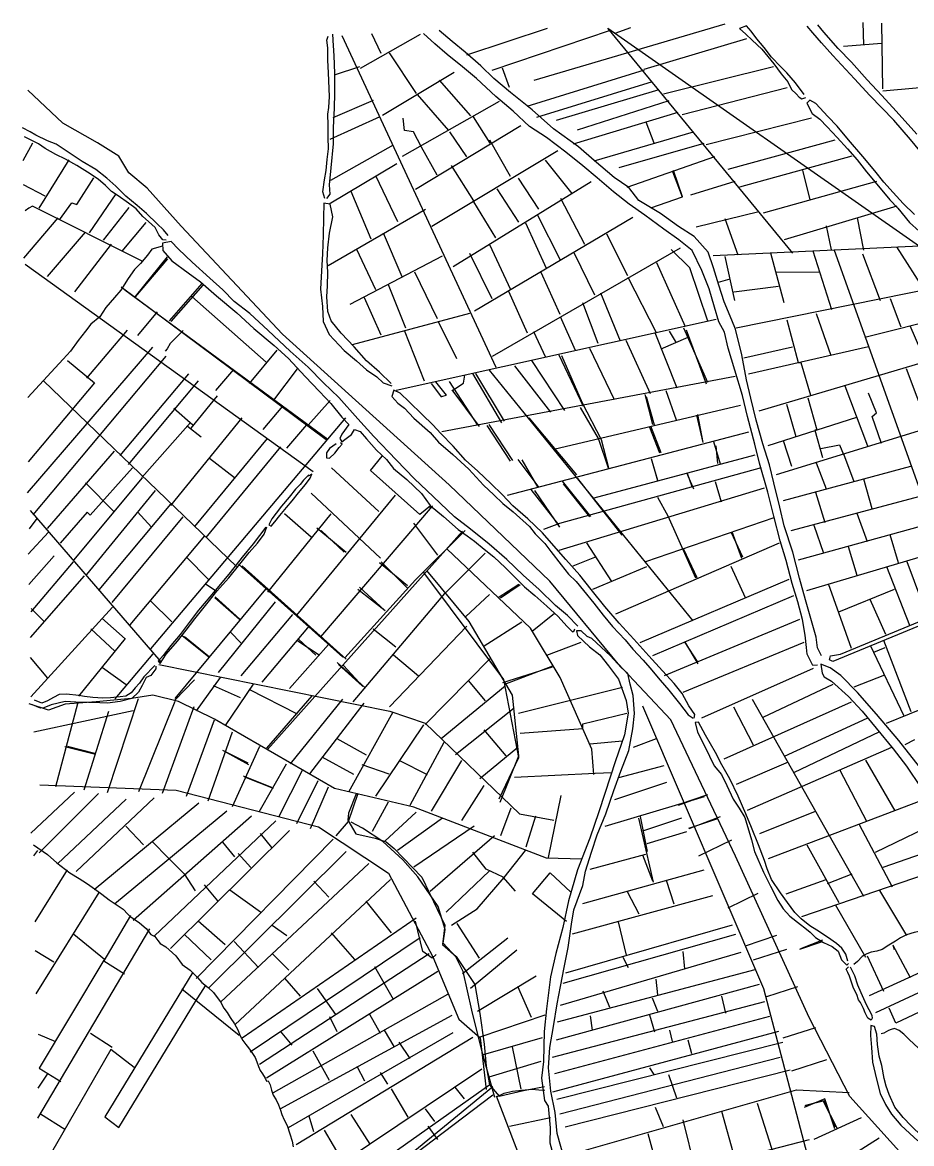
# Model space of a CAD drawing. Extents: x 633026 to 640041, y 824851 to 827423.
# Drawn here: x 633026 to 634319, y 825699 to 827329 of the extents above; entities that cross this region are included whole.
import ezdxf

# ---------------------------------------------------------------- set-up
doc = ezdxf.new("R2010")
doc.units = 0
doc.layers.get('0').update_dxf_attribs({"linetype": 'CONTINUOUS'})

msp = doc.modelspace()

# ---------------------------------------------------------------- linework, layer by layer
at = {"color": 1}
for points in [[(634248.89, 827296.33), (634248.29, 827329.11)], [(634276.6, 827232.58), (634275.09, 827328.04)], [(633517.27, 827262.71), (633604.81, 827312.11)], [(633547.71, 827283.81), (633533.78, 827312.59)], [(633672.01, 827281.82), (633789.54, 827320.77)], [(633880.18, 827317.29), (633708.34, 827259.06)], [(634047.11, 827326.57), (633769.51, 827244.55)], [(634145.74, 826993.94), (633877, 827320.58), (634330.06, 827003.77), (634030.03, 826989.61)], [(633909.78, 827321.17), (633887.17, 827313.18)], [(633714.64, 826827.47), (633490.95, 827309.8)], [(634078.51, 827305.05), (633929.17, 827260.84)], [(634275.18, 827298.37), (634219.48, 827294.23)], [(633598.8, 827225.79), (633559.75, 827284.93)], [(633479.49, 827252.86), (633516.56, 827265.15)], [(633723.21, 827263.34), (633733.76, 827234.98)], [(633957.93, 827225.22), (634117.61, 827264.94)], [(633549.34, 827194.51), (633653.84, 827256.95)], [(633929.86, 827259.74), (633759.04, 827206.66)], [(635276.8, 824857.24), (635054.69, 824899.62), (634928.27, 824937.28), (634880, 824987.54), (634790.62, 825001.99), (634754.29, 825010.03), (634620.66, 825184.91), (634437.93, 825504.28), (634328.13, 825657.94), (634228.97, 825768.01), (634169.46, 825882.83), (634062.44, 826117.16), (633968.8, 826315.33), (633892.04, 826396.78), (633792.69, 826516.68), (633646.52, 826656.93), (633403.99, 826875.83), (633256.61, 827033.03), (633207.58, 827088.19), (633180.82, 827110.48), (633166.08, 827134.78), (633135.12, 827154.31), (633085.02, 827182.87), (633034.12, 827230.63)], [(633678.01, 827193.29), (633632.39, 827245.39)], [(633774.04, 827191.54), (633941.99, 827243.23)], [(633951.13, 827230.9), (633801.79, 827186.69)], [(634137.59, 827233.85), (633985.25, 827194.93)], [(634276.65, 827229.91), (634373.76, 827238.36)], [(633477.95, 827190.74), (633536.44, 827216.16)], [(633578.8, 827134.75), (633719.6, 827214.6)], [(633645.79, 827171.93), (633600.17, 827224.25)], [(633832.83, 827173.2), (633966.36, 827215.56)], [(633978.72, 827198.16), (633826.74, 827152.34)], [(633473.39, 827159.17), (633546.04, 827192.22)], [(633629.12, 827106.86), (633606.25, 827147.98), (633594.69, 827169.88), (633581.47, 827171.87), (633579.58, 827189.93)], [(633706.2, 827153.83), (633681.83, 827192.02)], [(633944.51, 827153.37), (633932.8, 827184.16)], [(634019.95, 827151.62), (634173.18, 827190.32)], [(633597.55, 827086.63), (633750.63, 827179.21)], [(633672.18, 827133.56), (633647.16, 827170.17)], [(633857.29, 827128.13), (634001.54, 827170.02)], [(633027.37, 827128.43), (633041.19, 827153.9)], [(633474.47, 827100.01), (633565.32, 827151.25)], [(633735.46, 827105.01), (633705.68, 827158.07)], [(634016.35, 827153.11), (633892.95, 827117.85)], [(634207.01, 827157.92), (634051.62, 827115.38)], [(633621.32, 827032.79), (633804.45, 827142.9)], [(633905.29, 827089.74), (634032.32, 827133.99)], [(634068.81, 827090.26), (634232.19, 827134.95)], [(633093.4, 827129.19), (633049.83, 827059.24)], [(633471.98, 827065.57), (633570.52, 827123.88)], [(633682.28, 827069.87), (633649.62, 827121.31)], [(633825.02, 827080.3), (633786.17, 827128.94)], [(633079.8, 827042.38), (633097.88, 827066.8), (633105.06, 827064.48), (633129.79, 827103.08)], [(633571.84, 827039.26), (633539.57, 827106.11)], [(633776.53, 827057.52), (633747.34, 827102.55)], [(633939.3, 827059.57), (633985.41, 827075.58), (633972.45, 827113.72)], [(633985.65, 827074.92), (633971.59, 827112.14)], [(634171.32, 827071.82), (634160.51, 827114.01)], [(633059.33, 827076.59), (633027.8, 827092.97)], [(633533.22, 827014.2), (633504.03, 827083.35)], [(633652.32, 826974.18), (633852.62, 827097.78)], [(633747.62, 827038.68), (633716.13, 827087.24)], [(634061.53, 827097.71), (633997.19, 827078.25)], [(634267.45, 827097.67), (634102.97, 827051.62)], [(633161.89, 827080.02), (633123.21, 827023.31)], [(633714.31, 827015.96), (633682.3, 827068.53)], [(633843.57, 827006.49), (633808.85, 827073.08)], [(633200.03, 826982.1), (633040.63, 827062.19), (633035.33, 827058.97), (633030.27, 827055.09)], [(633143.93, 827012.54), (633181.44, 827060.07)], [(633470.28, 826975.53), (633612.16, 827057.42)], [(634005.17, 827031.99), (634096.68, 827054.18)], [(634134.01, 827013.59), (634297.76, 827062.52)], [(633077.74, 827045.24), (633027.72, 826986.55)], [(633171.21, 826996.75), (633206.15, 827038.43)], [(633683.2, 826909.75), (633913.42, 827045.96)], [(633787.71, 826971.3), (633757.7, 827037.08)], [(633808.03, 826983.73), (633774.9, 827049.23)], [(634066.38, 826990.72), (634047.8, 827043.47)], [(634248.96, 826998.28), (634239.85, 827044.96)], [(633062.56, 826959.97), (633117.61, 827024.33)], [(633578.22, 826959.2), (633551.16, 827022.57)], [(633906.28, 826960.74), (633875.68, 827021.37)], [(634194.33, 827033.2), (634201.66, 826998.31)], [(633229.75, 827004.06), (633214.45, 826999.32), (633208.13, 826990.95), (633197.87, 826978.49), (633189.1, 826970.08), (633179.75, 826956.75), (633169.34, 826940.05), (633159.94, 826929.39), (633147.27, 826914.88), (633138.81, 826901.34), (633125.63, 826890.39), (633117.56, 826880.21), (633107.32, 826866.64), (633095.99, 826851.48), (633085.28, 826839.69), (633073.46, 826827.2), (633033.86, 826784.09)], [(633155.19, 827006.72), (633102.02, 826937.26)], [(633736.24, 826940.43), (633705.56, 827005.97)], [(633709.2, 826843.9), (633982.58, 827001.67)], [(634450.87, 826776.62), (634399.72, 826854), (634397.08, 826851.72), (634345.98, 826938.47), (634339.08, 826937.22), (634297.29, 827002.72)], [(633236.73, 826988.35), (633189.82, 826930.6)], [(633190.49, 826930.39), (633237.68, 826985.24)], [(633502.35, 826919.39), (633636.85, 826989.75)], [(633539.71, 826940.18), (633512.28, 826999.08)], [(633708.79, 826927.19), (633676.32, 826993.15)], [(633857.88, 826932.83), (633828.17, 826994.15)], [(634022.5, 826894.75), (633996.29, 826972.22), (633969, 826998.96)], [(634047.22, 826989.03), (634061.33, 826924.81)], [(634113.62, 826994.03), (634132.99, 826922.1)], [(634175.14, 826996.93), (634202.12, 826911.75)], [(634333.52, 826642.19), (634206.36, 826997.72)], [(634247.27, 826992.67), (634273.05, 826924.87)], [(633448.55, 826675.85), (633030.13, 826977)], [(633990.05, 826886.56), (633948.36, 826979.83)], [(633629.37, 826898.05), (633596.63, 826966.23)], [(633807.7, 826904.44), (633780.22, 826965.8)], [(633947.55, 826877.75), (633906.76, 826958.52)], [(634054.52, 826955.92), (634037.43, 826951.15)], [(634184.63, 826965.65), (634121.93, 826966.07)], [(633467.79, 826722.38), (633169.49, 826944.07)], [(633470.01, 826722.87), (633174.92, 826939.93)], [(633286.96, 826949.77), (633239.31, 826895.36)], [(633288.57, 826947.35), (633242.01, 826894.3)], [(633583.61, 826884.7), (633558.11, 826947.66)], [(633760.18, 826877.44), (633732.93, 826938.13)], [(634124.99, 826945.38), (634059.99, 826937.06)], [(634396.37, 826952.1), (634063.4, 826884.47)], [(633272.36, 826930.54), (633380.52, 826835.02)], [(633547.39, 826874.43), (633523.17, 826928.71)], [(633862.96, 826862.35), (633840.44, 826921.57)], [(633895.29, 826865.62), (633866.76, 826935.45)], [(634303.2, 826885.93), (634287.73, 826927.37)], [(633193.96, 826874.24), (633222.57, 826908.44)], [(633506.1, 826861.17), (633676.34, 826906.5)], [(634201.55, 826844.59), (634180.37, 826905.56)], [(634034.29, 826897.43), (633569.41, 826793.99)], [(633657.68, 826840.05), (633631.01, 826893.83)], [(633829.87, 826852.36), (633808.43, 826901.33)], [(634137.24, 826896.97), (634153.77, 826834.8), (634157.34, 826834.64), (634171.59, 826787.16)], [(634250.37, 826871.36), (634368.29, 826901.39)], [(634316.09, 826888.62), (634339.38, 826834.83)], [(633178.43, 826881.98), (633119.47, 826811.98)], [(633259.87, 826881.23), (633252.64, 826874.19), (633246.29, 826867.6), (633240.81, 826862.15), (633236.27, 826854.48), (633233.43, 826851.08)], [(633610.71, 826807.48), (633581.44, 826881.31)], [(633786.73, 826841.97), (633769.3, 826879.17)], [(633977.84, 826797.23), (633945.98, 826877.94)], [(633954.45, 826854.87), (633993.9, 826871.45)], [(633976.85, 826863.32), (633966.71, 826880.55)], [(633986.94, 826885.39), (634021.67, 826806.3)], [(634020.61, 826803.15), (633991.25, 826881.9)], [(634467.4, 826873.97), (634096.6, 826764.15)], [(633033.49, 826645.1), (633215.69, 826857.01)], [(633886.57, 826780.59), (633850.81, 826855.2)], [(633903.08, 826867.1), (633938.44, 826789.81)], [(634074.67, 826841.39), (634145.32, 826857.63)], [(634255.98, 826857.63), (634081.35, 826817.64)], [(633234.67, 826843.97), (633041.43, 826613.12)], [(633356.08, 826804.45), (633396.26, 826852.7)], [(633805.64, 826846.11), (633840.96, 826771.49)], [(633878.57, 826681.06), (633867.76, 826722.41), (633840.43, 826775.73), (633809.92, 826844.4)], [(633091.78, 826837.57), (633130.75, 826805.04), (633034.67, 826690.41)], [(633307.19, 826794.2), (633333.18, 826824.79)], [(633425.3, 826825.79), (633391.11, 826779.88)], [(634001.01, 826459.08), (633705.11, 826823.5)], [(633741.17, 826829.97), (633793.54, 826762.81)], [(633814.72, 826765.21), (633766.71, 826837.58)], [(634310.54, 826826.27), (634343.12, 826739.86)], [(633337.05, 826538.4), (633056.85, 826808.16)], [(633267.49, 826818.24), (633167.69, 826699.52)], [(633180.43, 826686.37), (633281.95, 826808.24)], [(633635.46, 826785.15), (633642.34, 826787.51), (633626.8, 826806.88)], [(634062.17, 826814.41), (633635.73, 826733.79)], [(633688.26, 826743.46), (633646.9, 826807.02)], [(633651.59, 826794.38), (633667.27, 826804.49), (633669.29, 826816.14)], [(633723.04, 826747), (633680.63, 826818.81)], [(633727.01, 826749.53), (633685.1, 826818.67)], [(633635.7, 826784.26), (633620.82, 826804.09)], [(633650.24, 826795.02), (633689.85, 826741.93)], [(633961.14, 826794.02), (633976.44, 826751.64)], [(634535.91, 826799.14), (634121.49, 826671.58)], [(634221.53, 826801.01), (634254.36, 826713.48)], [(634274.82, 826717.2), (634261.17, 826756.22), (634267.54, 826761.69), (634255.87, 826790.03)], [(633309.12, 826786.42), (633270.94, 826739.1)], [(633441.3, 826743.54), (633473.22, 826779.37)], [(633942.62, 826744.55), (633931.1, 826788.11)], [(633944.65, 826743.47), (633933.39, 826785.03)], [(634150.83, 826726.55), (634137.26, 826773.59)], [(634167.86, 826783.52), (634180.98, 826736.69), (634178.09, 826736.19), (634189.07, 826696.9)], [(633246.09, 826768.32), (633273.97, 826744.06)], [(633404.2, 826771.42), (633375.6, 826737.21)], [(633798.56, 826708.63), (634069.63, 826772.78)], [(633878.59, 826679.95), (633863.26, 826724.33), (633837.2, 826769.42)], [(634015.46, 826718.63), (634006.47, 826758.22)], [(634007.34, 826759.13), (634015.23, 826718.63)], [(633270.56, 826747.35), (633199.73, 826667.75)], [(633212.73, 826418.79), (633496.43, 826754.36)], [(633344.95, 826754.28), (633241.29, 826627.01)], [(633266.19, 826742.36), (633286.1, 826726.88)], [(633410.45, 826710.18), (633439.51, 826743.95)], [(633701.22, 826743.25), (633735.22, 826691.39)], [(633738.78, 826692.35), (633704.54, 826744.65)], [(633832.06, 826671.72), (633762.65, 826754.43)], [(633954.76, 826703.45), (633939.32, 826742.03)], [(634238.66, 826754.69), (634109.34, 826713.74)], [(633381.63, 826724.38), (633276.21, 826596.19)], [(633730.99, 826641.95), (634081.73, 826734.14)], [(633952.54, 826703.19), (633938.23, 826740.22)], [(633401.05, 826712.02), (633292.56, 826580.2)], [(634040.82, 826687.16), (634030.85, 826719.59)], [(634036.79, 826687.98), (634034.53, 826713.85)], [(634131.96, 826721.29), (634144.02, 826684.03)], [(634186.61, 826709.57), (634213.95, 826715.2), (634219.78, 826701.03)], [(633062.76, 826593.65), (633159.99, 826706.07)], [(633334.27, 826667.08), (633298.05, 826695.42)], [(633619.16, 826626.51), (633603.53, 826613.94), (633532.01, 826677.84), (633549.05, 826698.47)], [(633746.12, 826693.82), (633776.8, 826653.07)], [(633775.67, 826653.27), (633752.61, 826693.05)], [(634090.62, 826699.91), (633856.81, 826637.34)], [(633949.48, 826662.93), (633940.63, 826694.93)], [(634219.32, 826702.13), (634234.55, 826662.03)], [(633186.31, 826681.79), (633124.65, 826613.07), (633120.11, 826617.23), (633081.21, 826572.34)], [(633544.05, 826617.98), (633475.21, 826681.71)], [(634100.11, 826681.77), (633806.79, 826600.69), (633783.5, 826592)], [(633949.91, 826663.39), (633941.59, 826691.37)], [(634316.92, 826683.83), (634131.77, 826633.61)], [(634510.94, 826687.81), (634142.82, 826590.31)], [(634180.06, 826689.15), (634194.37, 826651.04)], [(633100.85, 826547.49), (633200.85, 826667.11)], [(633159.59, 826617.5), (633118, 826659.8)], [(633852.39, 826610.68), (633811.24, 826662.41)], [(633898, 826583.6), (633833.51, 826665.94)], [(634001.97, 826650.49), (633992.64, 826671.99)], [(633999.44, 826654.02), (633992.83, 826673.55)], [(634042.07, 826631.57), (634033.7, 826661.35)], [(634248.76, 826665.64), (634260.92, 826622.58)], [(633219.03, 826648.92), (633119.3, 826526.63)], [(633546.63, 826550.36), (633445.96, 826644.77)], [(633765.01, 826650.39), (633805.48, 826598.88)], [(633807.33, 826595.56), (633770.84, 826648.94)], [(633806.38, 826561.82), (634104.89, 826652.38)], [(633850.83, 826610.43), (633812.43, 826658.41)], [(634178.84, 826646.29), (634192.35, 826602.37)], [(633137.56, 826504.21), (633241.71, 826628.81)], [(633425.09, 826467.51), (633568.4, 826642.1)], [(634005, 826521.46), (633964.5, 826611.17), (633949.48, 826638.59)], [(633227.8, 826399.66), (633037.74, 826619.74)], [(633259.22, 826610.38), (633156.19, 826485.81)], [(633213.54, 826595.28), (633193.28, 826617.66)], [(633382.94, 826500.91), (633474.87, 826614.93)], [(633446.02, 826580.9), (633407.2, 826615.03)], [(633459.62, 826435.98), (633622.07, 826626.11), (633617.65, 826623.57)], [(634388.94, 826612.19), (634153.64, 826547.23)], [(634166.27, 826503.28), (634558.36, 826619.51)], [(634239.18, 826615.94), (634253.98, 826574.71)], [(633046.88, 826608.09), (633035.77, 826593.16)], [(633496.67, 826558.82), (633454.04, 826594)], [(633629.86, 826554.56), (633595.06, 826601.05)], [(634118.42, 826608.85), (633931.53, 826545.13)], [(634176.59, 826598.29), (634190.49, 826557.71)], [(633063.97, 826588.09), (633034.44, 826556.1)], [(633290.74, 826582.62), (633182.43, 826453.27)], [(633665.85, 826589.67), (633382.27, 826272.4)], [(633493.54, 826559.21), (633460.35, 826590.76)], [(633494.57, 826405.35), (633597.24, 826518.9), (633669.62, 826590.58)], [(634073.23, 826551.75), (634056.48, 826588.29)], [(634071.93, 826549.93), (634057.81, 826588.76)], [(634299.39, 826543.63), (634287.5, 826584.24)], [(633856.8, 826235.78), (633853.89, 826272.8), (633807.54, 826376.92), (633764.46, 826448.71), (633643.09, 826563.96)], [(633846.16, 826572.6), (633882.26, 826516.53)], [(634126.01, 826572.14), (633888.04, 826469.07)], [(634006.78, 826521.72), (633987.26, 826563.12)], [(634226.23, 826567.51), (634239.03, 826525.8)], [(633072.4, 826553.89), (633035.46, 826512.17)], [(633099.78, 826545.24), (633038.19, 826472.51)], [(633296.35, 826519.14), (633264.75, 826551.81), (633264.32, 826550.91)], [(633506.69, 826341.48), (633640.04, 826498.92), (633698.59, 826557.61)], [(633860.16, 826552.08), (633826.01, 826538.73)], [(634311.85, 826545.42), (634342.12, 826463.65)], [(633339.98, 826541.66), (633491.65, 826406.42)], [(633496.78, 826403.66), (633345.3, 826539)], [(633585.78, 826510.21), (633544.97, 826543.63)], [(633586.07, 826506.41), (633547.4, 826544.79)], [(633718.98, 826200.65), (633747.58, 826260.58), (633725.63, 826374.08), (633609.55, 826529.4)], [(633720.41, 826195.76), (633747.53, 826263.26), (633738.56, 826351.09), (633675.62, 826458.25), (633613.96, 826532.61)], [(633855.21, 826505.32), (633933.9, 826538.03)], [(634077.21, 826492.86), (634056.06, 826538.25)], [(634316.21, 826452.69), (634282.77, 826537.53)], [(633115.99, 826524.57), (633037.53, 826434.79)], [(633291.77, 826513.48), (633308.04, 826502.18)], [(633717.63, 826493.41), (633747.43, 826512.72)], [(633923.86, 826427.74), (634140.59, 826519.93)], [(634197.31, 826513.67), (634230.93, 826419.46)], [(634798.17, 826522.58), (634649.17, 826459.42), (634281.77, 826310.18)], [(633248.2, 826346.34), (633379.73, 826505.31)], [(633553.17, 826473.87), (633513.52, 826504.86)], [(633552.49, 826474.53), (633516.14, 826508.26)], [(633670.8, 826465.53), (633705.05, 826497.43)], [(633720.78, 826492.58), (633749.45, 826512.09)], [(634213.01, 826472.46), (634293.84, 826505.16)], [(633212.36, 826488.39), (633243.48, 826457.72)], [(633341.68, 826461.29), (633305.59, 826492.79)], [(633342.12, 826461.74), (633306.46, 826493.92)], [(633311.15, 826384.35), (633394.14, 826486.82)], [(634147.07, 826495.48), (633942.08, 826408.19)], [(634257.74, 826490.67), (634280.75, 826440)], [(633156.97, 826479.35), (633038.43, 826348.92)], [(633039, 826476.98), (633058.31, 826457.93)], [(633344.08, 826379.15), (633419.27, 826468.29)], [(633767.22, 826444.3), (633799.35, 826470.57)], [(633160.6, 826414.94), (633125.42, 826447.55)], [(633141.65, 826463.23), (633175.66, 826433.07)], [(633374.39, 826370.32), (633443.46, 826452.21)], [(633559.52, 826334.41), (633672.17, 826451.49)], [(633697.49, 826422.7), (633751.79, 826457.86)], [(633959.36, 826379.7), (634155.95, 826461.92)], [(633175.21, 826433.5), (633107.58, 826349.51)], [(633297.12, 826406.65), (633258.36, 826437.65)], [(633298.01, 826406.66), (633261.51, 826436.15)], [(633344.09, 826426.94), (633328.39, 826442.73)], [(633452.51, 826409.27), (633427.97, 826432.27)], [(633568.88, 826421.01), (633536.02, 826446.98)], [(633414.32, 826360.78), (633470.99, 826424.8)], [(633457.2, 826409.14), (633424.87, 826430.65)], [(633788.41, 826409.17), (633838.31, 826428.4)], [(634161.93, 826427.86), (633985.94, 826355.17)], [(634008.4, 826396.68), (633989.04, 826429.38)], [(634007.22, 826400.23), (633989.52, 826427.6)], [(634258.51, 826423.76), (634307.22, 826321.35)], [(634263.6, 826413.81), (634280.21, 826420.58)], [(634318.05, 826327.12), (634278.02, 826430.8)], [(633037.39, 826405.79), (633062.47, 826376.13)], [(633215.55, 826411.26), (633160.52, 826345.78)], [(633523.95, 826362.34), (633483.53, 826398.45)], [(633601.81, 826378.73), (633565.52, 826409.11)], [(633611.36, 826308.56), (633705.65, 826403.86)], [(633142.28, 826391.63), (633177.09, 826366.83)], [(633224.51, 826395.71), (633560.31, 826327.72), (633611.55, 826310.35), (633748.64, 826178.63), (633798.61, 826169.28)], [(633519.88, 826364.95), (633485.37, 826395.8)], [(633520.8, 826363.62), (633492.77, 826394.15)], [(633724.37, 826369.81), (633796.76, 826392.58)], [(633727.31, 826367.41), (633797.18, 826393.92)], [(634175.47, 826389.9), (634013.03, 826317.56)], [(633247.57, 826343.88), (633276.06, 826373.66)], [(633278.9, 826328.37), (633314.19, 826376.81)], [(633321.5, 826307.04), (633362.16, 826367.19)], [(633699.17, 826342.99), (633674.51, 826372.69)], [(634203.92, 826366.76), (634102.52, 826318.67)], [(634279.16, 826380.18), (634234.64, 826362.64)], [(633839.18, 826112.84), (633787.79, 826114.14), (633594.8, 826188.54), (633479.51, 826215.47), (633305.25, 826316.35), (633252.97, 826341.97), (633215.72, 826351.33), (633184.77, 826346.3), (633133.49, 826341.34), (633088.22, 826338.05), (633063.81, 826329.57), (633035.95, 826338.44)], [(633343.09, 826347.41), (633303.91, 826365.01)], [(633425.72, 826323.47), (633355.83, 826359.48)], [(633381.51, 826274.19), (633447.34, 826350.44)], [(633634.52, 826288.21), (633727.58, 826364.96)], [(633747.3, 826324.89), (633898.47, 826362.73)], [(633074.55, 826218.54), (633106.73, 826339.29)], [(633149.53, 826209.64), (633194.6, 826346.26)], [(633195.29, 826211.15), (633248.04, 826342.55)], [(633229.73, 826208.65), (633275.88, 826334.79)], [(633415.66, 826251.15), (633491.88, 826345.23)], [(633443.84, 826236.7), (633523.02, 826339.77)], [(633927.34, 826335.56), (634103.48, 825924.73), (634217.29, 825491.08), (634443.2, 825240.84), (634552.66, 825141.9), (634473.82, 825068.99)], [(634230.75, 826340.9), (634045.78, 826258.23)], [(634088.96, 826278.45), (634060.25, 826333.98)], [(634086.62, 826345.4), (634248.87, 826059.16)], [(633187.11, 826328.25), (633042.51, 826297.46)], [(633115.96, 826213.72), (633151.83, 826327.83)], [(633500.37, 826210.71), (633565.02, 826326.91)], [(633655.71, 826265.15), (633740.9, 826332.59)], [(633749.62, 826295.9), (633840.84, 826302.71), (633840.71, 826309.63), (633904.52, 826325.09)], [(634133.69, 826262.74), (634253.73, 826317.65)], [(633264.42, 826204.6), (633305.27, 826315.23)], [(633540.02, 826204.51), (633609.36, 826308.07)], [(633729.45, 826263.15), (633697.04, 826300.75)], [(633296.26, 826197.59), (633331.27, 826298.06)], [(633526.42, 826264.12), (633483.77, 826287.9)], [(633851.07, 826280.56), (633898.34, 826284.78)], [(633914.36, 826275.69), (633947.63, 826288.14)], [(634271.96, 826297.88), (634147.1, 826238.19)], [(634322.81, 826286.16), (634308.89, 826278.99)], [(633132.21, 826265.16), (633087.56, 826276.18)], [(633131.3, 826266.26), (633091.8, 826276.48)], [(633353.99, 826252.47), (633317.25, 826271.01)], [(633355.16, 826249.81), (633318.38, 826270.36)], [(633331.25, 826189.3), (633371.41, 826276.91)], [(633589.61, 826191.35), (633639.31, 826282.71)], [(633690.74, 826230.28), (633745.97, 826275.51)], [(634080.19, 826184.26), (634290.02, 826275.43)], [(633507.95, 826236.09), (633461.71, 826260.92)], [(633614.71, 826235.36), (633574.81, 826255.63)], [(633620.81, 826182.77), (633664.58, 826256.38)], [(634139.22, 826253.68), (634063.43, 826221.47)], [(634251.5, 826256.63), (634294.16, 826183.27)], [(633370.25, 826181.53), (633409.84, 826251.49)], [(633398.75, 826174.23), (633433.9, 826242.99)], [(633559.09, 826236.13), (633519.97, 826250.15)], [(633741.19, 826231.87), (633858.55, 826237.82), (633882.88, 826238.71)], [(633893.06, 826231.53), (633958.85, 826249.04)], [(634253.58, 826167.79), (634214.7, 826241.67)], [(633051.5, 826220.8), (633249.52, 826213.04), (633456.42, 826159.65), (633558.15, 826092.28), (633622.69, 825970.63), (633660.3, 825880.42), (633691.4, 825853.08), (633700.37, 825778.2)], [(633388.81, 826217.15), (633347.64, 826233.37)], [(633390.85, 826215.4), (633349.45, 826232.07)], [(633424.84, 826164.44), (633456.07, 826227.32)], [(633664.84, 826168.83), (633697.19, 826219.9)], [(633887.17, 826199.71), (633962.64, 826224.76)], [(633038.5, 826150.66), (633101.95, 826210.11)], [(633050.41, 826121.84), (633136.61, 826208.06)], [(633444.62, 826157.21), (633471.21, 826217.77)], [(633482.33, 826146.95), (633500.27, 826167.38), (633514.26, 826208.51)], [(633511.14, 826208), (633500.04, 826179.88), (633499.34, 826169.37), (633510.65, 826149.7), (633538.68, 826143.3), (633554.85, 826138.23), (633566.65, 826128.4), (633606.5, 826086.69), (633639.94, 826016.73), (633636.66, 825988.53), (633656.4, 825971.25), (633683.51, 825930.43), (633690.75, 825888.35), (633697.38, 825843.81), (633699.97, 825811.92), (633704.94, 825784.76), (633718.86, 825768.49), (633754.44, 825776.51), (633785.16, 825782.43)], [(633790.9, 826115.09), (633809.35, 826205.21)], [(633873.37, 826160.59), (634017.74, 826203.89)], [(633979.79, 826191.13), (634022.16, 826206.65)], [(633981.32, 826192.72), (634022.38, 826206.88)], [(633077.06, 826105.8), (633176.95, 826200.09)], [(633104.07, 826094.68), (633217.57, 826201.73)], [(633130.45, 826068.81), (633282.69, 826194.88)], [(633535.15, 826153.28), (633558.04, 826196.13)], [(633721.3, 826147.31), (633736.41, 826187.57)], [(634342.07, 826201.57), (634110.08, 826113.34)], [(633160.09, 826047.69), (633323.1, 826183.12)], [(633187.1, 826024.07), (633358.97, 826175.74)], [(633552.83, 826138.86), (633598.29, 826181.24)], [(633571.38, 826126.03), (633636.85, 826173.01)], [(633758.45, 826130.8), (633772.37, 826175.72)], [(633943.2, 826079.24), (633922.06, 826172.65)], [(633934.56, 826123.97), (633924.47, 826174.93)], [(633927.99, 826153.78), (633984.59, 826172.91)], [(633994.69, 826157.9), (634036.87, 826171.85)], [(633995.37, 826157.25), (634040.84, 826174.61)], [(634178.49, 826182.27), (634097.35, 826149.74)], [(634367.85, 826172.11), (634265.79, 826122.67)], [(633176.33, 826160.78), (633202.07, 826133.55)], [(633217.45, 826000.95), (633394.61, 826168.57)], [(633241.45, 825983.08), (633414.52, 826154.64)], [(633712.87, 825766.37), (633694.93, 825831.03), (633679.5, 825893.28), (633666.63, 825949.55), (633655.96, 825971.02), (633637.51, 825990.78), (633640.72, 826010.49), (633630.28, 826043.8), (633600.68, 826087.03), (633579.01, 826111.87), (633549.94, 826138.36), (633520.33, 826157.7), (633503.86, 826166.55)], [(633594.83, 826101.67), (633682.62, 826161.34)], [(634242.27, 826163.33), (634290.39, 826072.43)], [(633278.66, 825939.31), (633477.96, 826141.96)], [(633388.4, 826129.82), (633372.39, 826150.3)], [(633618.93, 826066.37), (633712.14, 826147.14)], [(633934.35, 826135.36), (633991.87, 826153.16)], [(634009.49, 826117.75), (634057.09, 826140.73)], [(634277.13, 826101.22), (634391.65, 826140.84)], [(633042.12, 826133.48), (633062.67, 826119.79), (633076.28, 826107.55), (633095.06, 826093.17), (633108.82, 826084.71), (633119.43, 826077.77), (633132.54, 826068.64), (633141.36, 826061.88), (633152.22, 826053.82), (633172.77, 826039.92), (633179.37, 826032.9), (633182.1, 826029.83), (633196.11, 826020.27), (633206.07, 826012.19), (633212.93, 826003.17), (633218.33, 826000.37), (633222.9, 825994.65), (633226.33, 825990.03), (633234.45, 825985.27), (633249.19, 825972.15), (633258.12, 825959.6), (633270.09, 825951.56), (633280.54, 825941.04), (633286.93, 825933.35), (633295.98, 825926.15), (633303.92, 825918.93), (633309.41, 825911.67), (633313.99, 825905.28), (633318.83, 825896.45), (633323.85, 825890.07), (633328.23, 825882.79), (633334.42, 825873.31), (633339.04, 825864.69), (633342.55, 825855.83), (633346.68, 825849.44), (633350.81, 825843.26), (633354.68, 825838.65), (633359.72, 825831.83), (633364.31, 825824.55), (633366.65, 825818.34), (633369.46, 825811.48), (633371.57, 825805.49), (633375.23, 825800.87), (633378.92, 825794.25), (633381, 825790.27), (633383.22, 825790.76), (633386.22, 825785.01), (633388.15, 825777.24), (633390.51, 825769.92), (633395.1, 825762.86), (633398.14, 825755.56), (633401.18, 825747.8), (633403.07, 825741.81), (633406.79, 825733.85), (633410.73, 825725.44), (633414.74, 825713.47), (633418.28, 825702.83), (633419.77, 825694.6)], [(633048.07, 826125.33), (633042.41, 826117.42)], [(633215.84, 826137.6), (633237.47, 826115.22), (633261.36, 826091.31), (633277.22, 826066.59)], [(633496.6, 826123.99), (633297.22, 825925.58)], [(633334.82, 826116.33), (633317.46, 826137.45)], [(633649.99, 826016.69), (633687.29, 826040.83), (633726.21, 826086.21), (633757.21, 826125.19)], [(633742.65, 826066.41), (633724.64, 826086.85), (633700.31, 826098.24), (633680.87, 826123.12)], [(634213.31, 826049.35), (634166.67, 826132.92)], [(633314.13, 825905.12), (633529.75, 826106.5)], [(633358.12, 826100.46), (633339.88, 826120.89)], [(633851.29, 826098.1), (633932.18, 826119.91)], [(633942.28, 826080.79), (633927.74, 826118.71)], [(634158.96, 826029.59), (634411.09, 826115.73)], [(633091.19, 826097.11), (633044.38, 826021.75)], [(633642.27, 826035.76), (633704.82, 826095.87)], [(633816.72, 826021.98), (633767.74, 826062.4), (633793.32, 826092.8), (633823.31, 826064.98)], [(633840.81, 826048.33), (634017.01, 826097.34)], [(634196.27, 826077.4), (634231.97, 826091.68)], [(633310.09, 826052.23), (633290.68, 826075.55)], [(633561, 826083.18), (633334.61, 825871.78)], [(633471.46, 826057.64), (633449.82, 826080.92)], [(633973.27, 826047.18), (633962.36, 826081.6)], [(634193.94, 826082.72), (634135.59, 826061.77)], [(633046.06, 825916.92), (633137.52, 826064.49)], [(633372.03, 826035.94), (633327.68, 826067.51)], [(633825.53, 826004.5), (634029.76, 826059.83)], [(633922.61, 826032.86), (633905.49, 826065.15)], [(634051.98, 826041.93), (634095.36, 826063.49)], [(634450.29, 826060.39), (634430.11, 826052.65), (634412.6, 826045.63), (634397.77, 826038.44), (634381.83, 826030.77), (634367.85, 826025.83), (634355.21, 826020.46), (634342.4, 826013.08), (634333.77, 826008.68), (634322.42, 826006.24), (634311.32, 826002.68), (634302.24, 825998.5), (634294.96, 825993.67), (634285.69, 825987.7), (634275.97, 825981.71), (634268.2, 825978.89), (634259.97, 825977.4), (634253.31, 825975.04), (634249.33, 825972.96), (634246.9, 825971.35), (634239.89, 825964.3), (634234.39, 825959.51)], [(634271.72, 826067.17), (634311.11, 826002.01)], [(633562.64, 826005.71), (633525.62, 826051.71)], [(634252.06, 825970.11), (634208.01, 826046.35)], [(633183.2, 826030.74), (633144.46, 825964.89), (633174.26, 825946.02)], [(633345.45, 825853.21), (633598.43, 826027.36)], [(633210.99, 826011.39), (633048.23, 825736.25)], [(633320.87, 825988.11), (633281.6, 826022.45)], [(633410.63, 826001.36), (633388.92, 826016.15)], [(633627.31, 825974.29), (633621.61, 825968.83), (633608.25, 825978.63), (633597.4, 826022.65)], [(633690.62, 825968.97), (633657.98, 826019.3)], [(633816.08, 825947.38), (634058.01, 826017.25)], [(633904.05, 825973.11), (633892.44, 826021.81)], [(634485.68, 826018.61), (634256.89, 825913.91)], [(633145.54, 825967.14), (633100.93, 826003.14)], [(633300.49, 825966.52), (633261.17, 826003.99)], [(633369.04, 825955.26), (633333.73, 825993.25)], [(633604.32, 825998.44), (633357, 825832.21)], [(633509.08, 825966.76), (633475.31, 826005.9)], [(633665.79, 825946.41), (633731.62, 825998.31)], [(633812.11, 825932.56), (634063.17, 826003.72)], [(634077.11, 825986.78), (634122.83, 826002.13)], [(634187.33, 825992.37), (634155.6, 825981.51)], [(634189.07, 825994.86), (634156.91, 825982.66)], [(634501.45, 825998.8), (634266.05, 825889.29)], [(633044.47, 825980.03), (633071.98, 825963.8)], [(633370.73, 825814.59), (633617.46, 825975.9)], [(633413.33, 825951.39), (633389.44, 825975.29)], [(633677.35, 825925.18), (633744.89, 825980.91)], [(633808.45, 825900.78), (634070.8, 825977.5)], [(633989.06, 825953.23), (633986.36, 825978.41)], [(634088.87, 825966.44), (634137.28, 825981.85)], [(634517.67, 825978.99), (634295.58, 825874.2), (634285.8, 825896.35)], [(634291.05, 825987.79), (634316.47, 825940.91)], [(634293.62, 825981.14), (634291.71, 825987.81)], [(633144.67, 825965.79), (633050.48, 825808.8), (633082.06, 825789.52)], [(633907.06, 825955.07), (633899.42, 825969.9)], [(634254.03, 825972.37), (634277.75, 825921)], [(633273.71, 825948.72), (633145.69, 825738.25), (633166.04, 825723), (633277.61, 825905.74), (633292.37, 825928.54)], [(633630, 825949.55), (633380.7, 825794.45)], [(633565.53, 825909.06), (633538.54, 825956.14)], [(633687.34, 825891.64), (633773.05, 825943.24)], [(633803.98, 825876.58), (634091.14, 825952.42)], [(633430.11, 825913.5), (633407.52, 825939.67)], [(633765.9, 825882.58), (633746.31, 825927.78)], [(633802.45, 825850.2), (634097.55, 825931.32)], [(633949.55, 825915.65), (633947.34, 825938.61)], [(634108.16, 825912.97), (634153.23, 825927.87)], [(633341.2, 825856.48), (633257.88, 825923.67)], [(633390.9, 825773.87), (633644.45, 825916.76)], [(633481.74, 825886.98), (633455.13, 825924.91)], [(633879.98, 825896.96), (633870.17, 825920.9)], [(633949.77, 825891.54), (633942.04, 825910.82)], [(634048.3, 825888.87), (634042.94, 825913.57)], [(633796.43, 825825.07), (634105.39, 825905.78)], [(633650.38, 825885.38), (633400.06, 825749.25)], [(633483.53, 825862), (633472.86, 825883.69)], [(633546.78, 825859.58), (633531.31, 825887.22)], [(633691.59, 825854.64), (633786.15, 825886.75)], [(633799.77, 825801.24), (634112.7, 825884.69)], [(633854.68, 825864.11), (633852.06, 825885.28)], [(633945.18, 825861.3), (633938.03, 825885.96)], [(633418.01, 825842.26), (633401.11, 825862.94)], [(633413.06, 825722.69), (633652.4, 825860.85)], [(633566.33, 825840.74), (633552.51, 825864.16)], [(633797.14, 825774.61), (634125.61, 825862.6)], [(633971.11, 825847.93), (633967.02, 825864.16)], [(634131.81, 825853.33), (634179.34, 825868.05)], [(634431.1, 825694.22), (634424.41, 825705.48), (634413.64, 825720.7), (634405.8, 825734.18), (634400.97, 825741.68), (634392.48, 825754.26), (634382.88, 825765.92), (634376.49, 825773.39), (634367.75, 825787.53), (634359.3, 825797.42), (634354.49, 825804.26), (634349.86, 825813.11), (634343.91, 825820.81), (634339.32, 825827.65), (634328.4, 825838.17), (634321.81, 825844.31), (634315, 825850.66), (634307.48, 825858.56), (634300.24, 825863.79), (634293.71, 825866.57), (634288.83, 825865.14), (634284.83, 825863.73), (634278.2, 825860.03), (634274.42, 825858.85)], [(633048.91, 825858.52), (633074.09, 825847.6)], [(633125.18, 825859.69), (633156.78, 825839.74)], [(633680.89, 825853.55), (633424.24, 825697.43)], [(633589.89, 825822.85), (633573.59, 825846.9)], [(633696.08, 825829.04), (633782.29, 825853.63)], [(634131.28, 825846.17), (633802.93, 825763.33)], [(633999.13, 825829.91), (633993.86, 825849.91)], [(633188.55, 825810.2), (633154.62, 825835.9), (633059.02, 825670.64)], [(633472.55, 825791), (633448.54, 825833.89)], [(633751.06, 825778.24), (633738.54, 825840.09)], [(633704.72, 825796.59), (633780.02, 825818.97)], [(633807.11, 825742.41), (634127.42, 825825.11)], [(634144.53, 825805.32), (634195.37, 825821.66)], [(633062.24, 825800.09), (633048.33, 825779.98)], [(633694.02, 825807.79), (633449.57, 825643.62)], [(633523.94, 825789.93), (633512.83, 825811.39)], [(633557.29, 825785.63), (633546.71, 825802.63)], [(634142.28, 825806.18), (633814.83, 825723.35)], [(633944.3, 825799.64), (633937.87, 825809.58)], [(633977.54, 825765.19), (633965.75, 825799.37)], [(633705.61, 825784.77), (633460.43, 825611.44)], [(633469.72, 825585.3), (633709.76, 825782.42)], [(633668.9, 825764.45), (633655.19, 825781.39)], [(633466.92, 825586.32), (633709.67, 825770.33)], [(633586.98, 825737.93), (633562.78, 825779.03)], [(633714.69, 825768.9), (633873.97, 825352.6), (633946.81, 825199.09)], [(633714.95, 825767.12), (633726.23, 825772.45), (633738.66, 825775.8), (633752.02, 825777.16), (633766.5, 825778.32), (633776.56, 825777.38), (633785.27, 825776.87)], [(633815.59, 825681.6), (634151.3, 825777.31), (634227.75, 825773.57)], [(634206.83, 825720.7), (634192.4, 825764.66), (634162.26, 825751.82)], [(633625.73, 825731.72), (633611.77, 825750)], [(633957.98, 825723.51), (633946.07, 825751.88)], [(634121.98, 825670.69), (634094.48, 825757.73)], [(634163.77, 825754.98), (634189.32, 825762.15), (634210.17, 825721.21)], [(634207.68, 825723.18), (634192.01, 825761.75), (634164.44, 825754.54)], [(633052.58, 825742.58), (633087.56, 825720.46)], [(633449.57, 825716.65), (633442.68, 825739.08)], [(633531.42, 825698.72), (633503.83, 825741.77)], [(633734.01, 825724.63), (633793.8, 825737.1)], [(634004.23, 825661.38), (633986.38, 825733.86)], [(634061.55, 825678.06), (634042.66, 825745.84)], [(634176.73, 825705.64), (634245.83, 825737.28)], [(633491.22, 825674.31), (633465.17, 825718.73)], [(633629.79, 825705.22), (633615.81, 825724.61)], [(634169.82, 825705.06), (633899.97, 825635.13)], [(633959.32, 825626.16), (633935.61, 825713.5)], [(634187.93, 825654.92), (634271.17, 825707.59)]]:
    msp.add_lwpolyline(points, dxfattribs=at)
at = {"color": 4}
for points in [[(633468.34, 827073.09), (633473.37, 827079.43), (633472.68, 827093.26), (633474.71, 827117.62), (633478.12, 827152.73), (633478.15, 827176.4), (633479.68, 827204.33), (633480.18, 827226.44), (633480.17, 827253), (633479.65, 827269.73), (633478.87, 827288.92), (633478.09, 827295.16), (633477.35, 827311.89)], [(634181.8, 826394.6), (634175.1, 826394.49), (634166.78, 826410.86), (634165.94, 826420.67), (634164.07, 826438.5), (634159.88, 826461.19), (634153.4, 826486.98), (634144.9, 826513.39), (634136.28, 826547.17), (634127.3, 826575.59), (634118.19, 826611.37), (634109.55, 826646.27), (634097.43, 826688.48), (634090.92, 826716.27), (634080.18, 826756.04), (634072.72, 826786.94), (634061.81, 826823.58), (634051.88, 826855.56), (634046.56, 826878.9), (634038.49, 826893.94), (634032.09, 826915.04), (634024.26, 826941.69), (634013.75, 826968.52), (633999.4, 826997.51), (633980.38, 827013.03), (633958.46, 827028.5), (633930.86, 827049), (633908.04, 827064.9), (633885.18, 827082.81), (633861.61, 827103.38), (633840.76, 827120.88), (633815.87, 827140.31), (633787.81, 827161.7), (633762.97, 827178.01), (633739.6, 827199.93), (633714.44, 827221.59), (633686.31, 827247.66), (633665.7, 827264.49), (633643.28, 827282.63), (633625.38, 827298.17), (633609.05, 827312.84)], [(634187.58, 826408.55), (634181.8, 826419.83), (634179.74, 826435.64), (634174.03, 826455.86), (634164.29, 826489.84), (634155.71, 826521.17), (634146.12, 826558.95), (634133.17, 826597.35), (634127.12, 826624.48), (634118.24, 826659.82), (634111.76, 826686.05), (634102.3, 826716.46), (634092.54, 826751.12), (634085.06, 826783.14), (634078.58, 826809.36), (634071.91, 826846.08), (634062.78, 826883.2), (634057.2, 826896.28), (634046.24, 826922.87), (634038.45, 826947.29), (634030.43, 826972.16), (634022.88, 826995.24), (634002.62, 827017.88), (633979.59, 827032.66), (633953.6, 827051.18), (633922.01, 827070.28), (633907.4, 827089), (633886.38, 827103.59), (633856.93, 827128.53), (633834.48, 827148.45), (633798.08, 827174.6), (633767.24, 827202.19), (633735.78, 827227.09), (633711.53, 827247.66), (633692.46, 827265.85), (633669.79, 827285.77), (633650.77, 827301.51), (633631.96, 827317.26)], [(634162.21, 827224.25), (634149.85, 827241.45), (634137.32, 827255.97), (634128.01, 827264.96), (634115.05, 827278.57), (634104.32, 827292.45), (634093.83, 827305.21), (634085.15, 827316.22), (634078.54, 827323.92), (634068.56, 827320.4), (634077.41, 827312.07), (634086.72, 827303.08), (634101, 827290.38), (634109.45, 827279.81), (634118.12, 827269.03), (634129.09, 827254.26), (634138.67, 827242.82), (634143.99, 827231.75), (634150.8, 827225.4), (634155.36, 827220.34), (634159.19, 827218.17), (634164.74, 827219.83)], [(634339.74, 827131.36), (634317.16, 827158.87), (634292.78, 827187.02), (634258, 827222.8), (634235.7, 827246.97), (634204.08, 827281.24), (634187.46, 827299.48), (634175.15, 827314), (634166.72, 827323.9)], [(634325.95, 827166.61), (634296.13, 827200.02), (634275.42, 827222.66), (634253.81, 827245.72), (634231.04, 827271.44), (634211.72, 827291.2), (634190.98, 827315.17), (634182.09, 827325.73)], [(633465.89, 827073.27), (633462.82, 827082.82), (633465.42, 827100.27), (633467.41, 827113.7), (633468.92, 827130.02), (633470.88, 827145.24), (633470.58, 827162.42), (633470.73, 827179.61), (633470.22, 827195.9), (633471.62, 827205.53), (633472.68, 827221.39), (633471.81, 827232.76), (633471.6, 827244.81), (633470.96, 827255.97), (633470.19, 827274.48), (633469.89, 827292.11), (633468.8, 827303.25), (633470.48, 827309.31)], [(634322.85, 827050.03), (634306.5, 827066.04), (634291.93, 827081.86), (634278.27, 827097.02), (634265.26, 827113.54), (634247.72, 827133.99), (634226.97, 827158.64), (634210.56, 827178.22), (634196.92, 827192.49), (634179.4, 827211.16), (634170.39, 827215.91), (634166.22, 827211.82), (634173.85, 827196.55), (634184.93, 827188.71), (634196.06, 827177.3), (634210.4, 827161.7), (634225.42, 827145.21), (634239.32, 827129.16), (634253.01, 827111.99), (634267.83, 827094.16), (634286.98, 827071.28), (634298.58, 827059.2), (634315.47, 827038.07), (634329.52, 827025.59)], [(633237.78, 827019.51), (633231.17, 827027.66), (633222.08, 827036.43), (633206.64, 827051.34), (633193.05, 827062.93), (633176.52, 827076.49), (633161.75, 827091.19), (633148.6, 827102.57), (633132.76, 827115.24), (633113.13, 827126.73), (633092.8, 827140.66), (633074.97, 827151.96), (633062.38, 827156.87), (633045.71, 827165.29), (633037.37, 827170.05), (633026.11, 827175.89)], [(633235, 827012.77), (633230.3, 827013.13), (633224.6, 827020.18), (633219.06, 827030.8), (633209.52, 827039.78), (633201.14, 827047.23), (633191.35, 827057.99), (633180.26, 827066.51), (633165.12, 827077.18), (633155.64, 827083.27), (633146.77, 827092.27), (633136.35, 827101.24), (633120.54, 827111.45), (633104.97, 827121.23), (633088.51, 827130.54), (633074.78, 827137), (633059, 827145.65), (633049.51, 827152.41), (633042.53, 827156.08), (633029.24, 827162.99)], [(633562.1, 826804.16), (633545.07, 826820.83), (633526.25, 826837.24), (633508.49, 826857.7), (633489.17, 826877.23), (633474.79, 826895.28), (633470.09, 826909.04), (633468.37, 826930.44), (633469.44, 826946.31), (633469.98, 826966.19), (633469.02, 826983.14), (633469.82, 827001.23), (633472.57, 827022.71), (633477.06, 827046.68), (633473.62, 827065.14), (633463.99, 827066.54), (633463.7, 827045.1), (633463.03, 827019.64), (633462.15, 826992.84), (633460.8, 826967.81), (633459.48, 826941.23), (633462.37, 826916.27), (633463.2, 826894.41), (633472.01, 826875.37), (633493.85, 826852.31), (633511.52, 826837.21), (633526.03, 826824.29), (633541.17, 826814.06), (633550.47, 826805.3), (633563.05, 826801.05)], [(633833.23, 826451.48), (633818.45, 826467.08), (633801.01, 826481.51), (633777.38, 826504.98), (633754.02, 826525.78), (633730.19, 826548.58), (633704.35, 826570.68), (633677.41, 826592.31), (633654.32, 826610.44), (633623.23, 826639.81), (633596.21, 826665.68), (633569.17, 826693.34), (633536.88, 826727.15), (633513.66, 826753.09), (633485.89, 826783.86), (633463.64, 826805.12), (633441.58, 826828.18), (633415.51, 826851.39), (633383.06, 826881.18), (633356.51, 826905.95), (633334.1, 826923.64), (633317.52, 826940.31), (633298.7, 826957.18), (633272.84, 826980.39), (633253.09, 826999.47), (633242.17, 827010.88), (633229.72, 827008.21), (633230.35, 826997.73), (633243.11, 826982.77), (633266.86, 826964.88), (633284.95, 826951.8), (633308.07, 826931.44), (633337.75, 826906.74), (633362.47, 826884.4), (633391.92, 826859.68), (633413.02, 826840.41), (633437.13, 826814.48), (633458.05, 826792.53), (633474.43, 826775.17), (633490.4, 826755.36), (633500.63, 826744.82), (633490.17, 826730.36), (633487.6, 826724.06), (633490.58, 826719.65), (633494.98, 826723.07), (633504.23, 826730.15), (633509.01, 826737.6), (633517.11, 826734.4), (633526.45, 826723.62), (633540.79, 826707.35), (633555.32, 826693.76), (633565.59, 826680.77), (633584.62, 826664.81), (633606.18, 826644.42), (633618.55, 826626.78), (633638.25, 826610.83), (633659.33, 826592.22), (633672.66, 826582.85), (633683.07, 826575), (633697.34, 826563.41), (633711.37, 826552.27), (633728.16, 826536.49), (633742.93, 826521.79), (633755.66, 826508.62), (633771.06, 826496.16), (633788.52, 826480.39), (633804.63, 826465.72), (633817.6, 826451.66), (633825.56, 826443.31), (633828.22, 826444.48), (633829.06, 826447.39)], [(634002.32, 826317.59), (634003.56, 826323.19), (633994.86, 826335.76), (633984.95, 826353.67), (633973.53, 826368.21), (633956.69, 826386.66), (633936.67, 826408.42), (633914.82, 826432.37), (633893.42, 826455.88), (633872.69, 826479.85), (633852.83, 826504.96), (633836.17, 826525.87), (633816.13, 826548.52), (633798.6, 826568.3), (633782.2, 826586.99), (633760.64, 826607.38), (633739.1, 826626.65), (633723.41, 826642.89), (633707.51, 826658.47), (633688, 826676.65), (633670.3, 826692.64), (633652.09, 826713.09), (633634.13, 826731.52), (633622.75, 826744.05), (633607.09, 826759.18), (633588.01, 826777.82), (633575.29, 826790.1), (633566.06, 826794.63), (633563.1, 826785.43), (633571.98, 826775.54), (633581.25, 826768.33), (633594.9, 826753.83), (633618.7, 826733.26), (633630.78, 826719.19), (633651.63, 826701.25), (633674.77, 826679.55), (633696.39, 826656.26), (633711.37, 826642.24), (633724.53, 826629.96), (633739.47, 826617.72), (633763.29, 826596.26), (633771.5, 826585.91), (633785.37, 826571.87), (633794.05, 826560.19), (633809.35, 826540.81), (633820.08, 826526.93), (633830.76, 826516.4), (633841.7, 826503.42), (633856.76, 826484.71), (633870.23, 826467.31), (633883.69, 826451.02), (633902.11, 826431.7), (633913.28, 826418.28), (633928.51, 826402.25), (633938.09, 826390.8), (633952.91, 826373.2), (633965.66, 826358.47), (633981.18, 826339.32), (633993.97, 826322.8), (634000.98, 826317.79)], [(633482.37, 826716.38), (633472.66, 826709.96), (633468.09, 826703.41), (633468.22, 826696.04), (633472.46, 826695.67), (633480.15, 826702.95), (633486.71, 826711.1), (633490.87, 826715.86), (633488.59, 826718.05)], [(633442.53, 826671.48), (633434.62, 826663.76), (633430.04, 826657.65), (633423.02, 826650.61), (633413.63, 826638.83), (633402.7, 826625.7), (633394.83, 826615.74), (633388.73, 826607.37), (633384.42, 826598.59), (633387.57, 826596.86), (633393.05, 826602.98), (633400.03, 826612.26), (633409.87, 826624.04), (633418.18, 826633.56), (633427.58, 826645.1), (633437.63, 826657.56), (633444.4, 826666.61), (633446.75, 826672.23), (633441.45, 826669.46)], [(633379.78, 826595.38), (633361.46, 826570.95), (633345.27, 826551.92), (633328.02, 826529.74), (633314.03, 826512.76), (633298.73, 826494.18), (633282.1, 826474.92), (633268.57, 826456.83), (633255.25, 826439.63), (633241.92, 826423.32), (633230.78, 826409.06), (633223.57, 826400.46), (633226.3, 826397.15), (633235.21, 826410.93), (633251.63, 826429.52), (633264.3, 826445.59), (633276.74, 826462.1), (633296.18, 826486.55), (633308.86, 826502.17), (633326.15, 826521.9), (633340.13, 826539.33), (633355.87, 826558.58), (633367.69, 826572.18), (633377.51, 826585.07), (633381.56, 826596.08)], [(634593.9, 826560.95), (634204.02, 826400.35), (634199.07, 826402.72), (634200.53, 826408.32), (634215.22, 826410.81), (634588.68, 826565.55)], [(633812.97, 825679.63), (633803.44, 825714.06), (633800.45, 825744.37), (633794.1, 825775.74), (633790.62, 825809.38), (633792.56, 825838.88), (633798.27, 825869.79), (633803.28, 825902.47), (633807.98, 825927.55), (633813.52, 825955.33), (633819.27, 825984.23), (633824.26, 826018.25), (633827.47, 826039.07), (633840.47, 826074.34), (633844.34, 826095.39), (633853.24, 826122.78), (633861.73, 826148.38), (633874.14, 826178.73), (633885.84, 826212.42), (633896.05, 826240.95), (633907.37, 826270.61), (633913.51, 826302.42), (633915.8, 826324.78), (633914.01, 826350.87), (633909.26, 826367.09), (633906.09, 826382.66), (633896.33, 826391.42), (633881.08, 826408.34), (633853.85, 826433.76), (633847.11, 826436.55), (633838.26, 826444.65), (633831.56, 826444.53), (633833.02, 826437.86), (633850.49, 826421.65), (633865.43, 826409.63), (633878.21, 826393.78), (633892.39, 826374.38), (633903.64, 826343.55), (633906.42, 826325.07), (633901.16, 826293.72), (633887.78, 826254.42), (633881.01, 826233.32), (633863.83, 826181.45), (633850.65, 826143.27), (633832.7, 826097.2), (633819.64, 826052.32), (633811.61, 826013.56), (633801.34, 825975.66), (633793.45, 825941.59), (633788, 825895.28), (633784.34, 825862.18), (633783.53, 825818.64), (633780.38, 825794.47), (633785.19, 825762.19), (633790.25, 825753.57), (633793.02, 825722.36), (633792.74, 825700.26), (633800.12, 825673.6)], [(633219.9, 826393.25), (633220.19, 826389.46), (633212.76, 826379.95), (633206.12, 826376.71), (633200.29, 826365.45), (633194.65, 826355.75), (633185, 826346.21), (633168.33, 826342.12), (633149.84, 826339.79), (633138.68, 826339.82), (633121.92, 826340.64), (633103.83, 826341), (633088.41, 826341.84), (633067.96, 826337.25), (633057.1, 826332.59), (633052.19, 826332.28), (633040.72, 826337.22)], [(633218.76, 826394.12), (633202.75, 826377.99), (633196.22, 826368.5), (633189.86, 826361.69), (633184.4, 826354.68), (633176.45, 826349.85), (633167.99, 826348.81), (633153.95, 826347.23), (633143.02, 826347.04), (633128.49, 826347.68), (633116.42, 826349.03), (633107.9, 826350.89), (633090.23, 826352.59), (633079.31, 826351.96), (633071.12, 826348.02), (633062.5, 826342.73), (633054.52, 826339.69), (633043.73, 826343.97)], [(634335.17, 826240.12), (634300.23, 826285.27), (634267.64, 826323.77), (634239.86, 826355.21), (634215.54, 826380.01), (634199.94, 826390.9), (634186.68, 826396.03), (634188.47, 826383.11), (634191.69, 826377.81), (634202.06, 826371.74), (634226.79, 826349.18), (634246.81, 826327.87), (634266.88, 826303.22), (634291.96, 826273.07), (634310.93, 826247.96), (634332, 826217.07)], [(634225.9, 825964.75), (634222.83, 825974.52), (634217.09, 825983.35), (634209.38, 825990.36), (634196.28, 825999.28), (634180.91, 826009.73), (634170.76, 826015.8), (634157.86, 826025.85), (634148.77, 826035.06), (634138.03, 826049.61), (634127.96, 826063.72), (634114.89, 826083.36), (634108.82, 826098.66), (634104.81, 826111.09), (634096.16, 826133.49), (634085.9, 826158.76), (634077.74, 826178.71), (634066.35, 826204.4), (634054.3, 826229.64), (634042.79, 826249.98), (634033.54, 826267.9), (634019.04, 826292.87), (634008.89, 826312.12), (634003.76, 826311.58), (634007.35, 826297.58), (634014.53, 826283.2), (634024.71, 826262.39), (634031.65, 826248.45), (634042.36, 826235.69), (634050.01, 826219.75), (634059.28, 826200.26), (634068, 826186.8), (634076.04, 826173.32), (634085.99, 826140.68), (634090.3, 826124.01), (634103.1, 826094.1), (634113.28, 826073.51), (634123.9, 826052.94), (634131.71, 826040.57), (634141.72, 826029.81), (634157.11, 826017.8), (634163.45, 826012.77), (634171.14, 826006.66), (634179.1, 825998.76), (634190.6, 825991.82), (634203.21, 825985.79), (634211.58, 825979.23), (634216.71, 825966.6), (634224.22, 825958.69), (634226.63, 825960.97)], [(634229.17, 825956.32), (634235.42, 825943.49), (634240.12, 825929.95), (634244.56, 825918.86), (634250.81, 825906.03), (634254.52, 825897.83), (634258.22, 825890.75), (634260.76, 825885.44), (634261.28, 825881.65), (634259.54, 825878.72), (634254.81, 825881.54), (634251.1, 825889.29), (634248.53, 825895.94), (634244.36, 825904.35), (634241.17, 825908.31), (634239.02, 825916.31), (634234.17, 825925.38), (634231.59, 825932.48), (634228.07, 825942.69), (634225.96, 825948.23), (634223.65, 825952.88), (634226.93, 825956.51)], [(634333.47, 825710.13), (634318.03, 825725.04), (634306.43, 825737.34), (634294.34, 825752.08), (634285.76, 825770.68), (634281.75, 825782.67), (634278.65, 825794.22), (634275.43, 825812.7), (634271.4, 825826.24), (634268.86, 825843.39), (634268.15, 825858.56), (634264.83, 825869.66), (634259.23, 825870.9), (634259.04, 825856.39), (634260.45, 825839.22), (634261.94, 825817.82), (634267.73, 825792.92), (634272.79, 825772.02), (634280.43, 825756.08), (634289.16, 825741.95), (634303.05, 825726.12), (634315.76, 825714.28), (634327.56, 825703.33)]]:
    msp.add_lwpolyline(points, dxfattribs=at)

doc.saveas('drawing.dxf')
